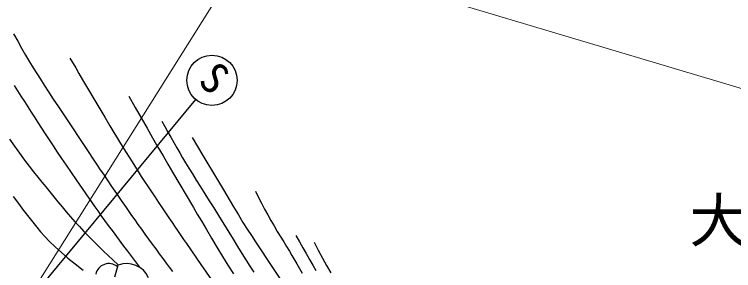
# Model space of a CAD drawing. Units: millimetres, scale not verified. Extents: x 40000 to 680000, y 20000 to 380000.
# Drawn here: x 408288 to 451328, y 297850 to 313156 of the extents above; entities that cross this region are included whole.
import ezdxf
from ezdxf.enums import TextEntityAlignment as Align

# ---------------------------------------------------------------- set-up
doc = ezdxf.new("R2010")
doc.units = ezdxf.units.MM
doc.header["$LTSCALE"] = 1000
for name, color, linetype, lineweight in [('M-BGD', 7, 'Continuous', 25), ('M-STR-HTXT', 7, 'Continuous', 13), ('M-STR-STRC', 7, 'Continuous', 25)]:
    doc.layers.add(name, color=color, linetype=linetype, lineweight=lineweight)
doc.layers.add('M-BMK-HTXT', color=7, linetype='Continuous')
doc.styles.add('ＭＳ ゴシック', font='')
doc.styles.get('ＭＳ ゴシック').set_extended_font_data('MS Gothic')

msp = doc.modelspace()

# ---------------------------------------------------------------- linework, layer by layer
at = {"layer": 'M-BGD'}
msp.add_line((414304, 297484), (414499, 298175), dxfattribs=at)
for points in [[(408242, 311998), (408486, 311556), (408724, 311133), (408958, 310726), (409192, 310329), (409416, 309958), (409630, 309616), (409845, 309280), (410074, 308927), (410330, 308535), (410615, 308100), (410921, 307637), (411243, 307151), (412664, 305019), (413051, 304439), (413243, 304154), (413430, 303875), (413612, 303605), (414102, 302880), (414391, 302453), (414673, 302041), (414970, 301612), (415302, 301140), (415487, 300879), (415683, 300605), (415888, 300321), (416098, 300029), (416313, 299734), (416529, 299437), (416744, 299142), (416957, 298852), (417165, 298571), (417365, 298302), (417557, 298047), (417742, 297804)], [(411613, 310545), (411957, 309959), (412155, 309621), (412370, 309255), (413406, 307505), (413703, 307008), (414009, 306502), (414646, 305452), (414982, 304905), (415330, 304345), (415693, 303772), (415884, 303478), (416082, 303173), (416286, 302862), (416495, 302547), (416705, 302231), (416916, 301915), (417125, 301604), (417531, 301002), (417723, 300716), (417906, 300446), (418082, 300188), (418251, 299941), (418417, 299700), (418581, 299462), (419452, 298205), (420077, 297297)], [(408278, 308909), (408480, 308589), (408682, 308271), (408885, 307952), (409088, 307636), (409288, 307325), (409490, 307012), (409698, 306693), (410139, 306017), (410370, 305665), (410608, 305304), (410854, 304933), (411110, 304552), (411386, 304145), (411682, 303713), (411982, 303278), (412928, 301910), (413102, 301661), (413277, 301412), (413470, 301142), (413683, 300850), (413904, 300549), (414132, 300243), (414825, 299314), (415059, 299001), (415533, 298372), (415772, 298055)], [(415141, 308262), (415517, 307603), (415878, 306972), (416226, 306368), (416560, 305788), (416881, 305233), (417187, 304706), (417478, 304209), (417758, 303734), (418999, 301629), (419236, 301229), (419497, 300790), (419786, 300302), (420093, 299781), (420413, 299242), (420740, 298700), (421067, 298170), (421401, 297652)], [(417113, 306778), (417291, 306450), (417467, 306129), (417643, 305812), (417821, 305498), (418002, 305184), (418180, 304877), (418356, 304580), (418536, 304280), (418728, 303966), (418938, 303624), (419169, 303253), (419417, 302859), (419945, 302025), (420216, 301593), (420497, 301142), (421374, 299721), (421648, 299281), (421904, 298875), (422148, 298490), (422385, 298120), (422619, 297757)], [(407991, 305712), (408297, 305279), (408597, 304858), (408889, 304457), (409169, 304082), (409432, 303741), (409682, 303429), (409923, 303136), (410163, 302848), (410406, 302553), (410651, 302253), (410894, 301954), (411139, 301657), (411387, 301361), (411643, 301067), (411907, 300773), (412177, 300481), (412452, 300189), (412732, 299900), (413016, 299611), (413304, 299323), (413597, 299037), (413894, 298752), (414196, 298468), (414502, 298185)], [(418927, 305799), (419250, 305266), (419569, 304736), (420502, 303179), (420806, 302670), (421403, 301663), (421691, 301184), (421969, 300730), (422228, 300318), (422472, 299940), (422711, 299576), (422955, 299207), (423492, 298396), (424374, 297072)], [(422721, 302590), (422899, 302226), (423080, 301870), (423264, 301520), (423450, 301178), (423636, 300843), (423827, 300515), (424022, 300193), (424405, 299576), (424582, 299283), (424744, 299009), (424894, 298753), (425185, 298250), (425341, 297984), (425506, 297706)], [(408214, 302284), (408531, 301856), (408843, 301447), (409392, 300740), (409623, 300446), (409852, 300170), (410103, 299891), (410399, 299589), (410736, 299267), (411100, 298938), (411494, 298599), (411925, 298245), (412395, 297872)], [(425137, 299945), (425343, 299575), (425546, 299215), (425746, 298862), (425943, 298517), (426139, 298177), (426331, 297848)], [(426220, 299553), (426474, 299067), (426723, 298600), (426971, 298148), (427219, 297708)]]:
    msp.add_lwpolyline(points, dxfattribs=at)
for centre, radius, start, end in [((413950, 297458), 811, 52.4288, 167.4753), ((415015, 296832), 1438, 24.4629, 111.021)]:
    msp.add_arc(centre, radius, start, end, dxfattribs=at)
at = {"layer": 'M-STR-HTXT'}
msp.add_line((423034, 318324), (408964, 295967), dxfattribs=at)
msp.add_lwpolyline([(389405, 333624), (422493, 317463), (515817, 289676)], dxfattribs=at)
at = {"layer": 'M-STR-STRC'}
msp.add_line((409059, 295930), (419153, 308065), dxfattribs=at)
msp.add_circle((420112, 309218), 1500, dxfattribs=at)

# ---------------------------------------------------------------- texts
at = {"layer": 'M-BMK-HTXT', "style": 'ＭＳ ゴシック'}
msp.add_text('大\u3000野', height=2566, dxfattribs=at).set_placement((453937, 298795), align=Align.BOTTOM_CENTER)
at = {"layer": 'M-STR-STRC', "style": 'ＭＳ ゴシック'}
msp.add_text('S', height=1833, rotation=320.186, dxfattribs=at).set_placement((419326, 308232), align=Align.BOTTOM_CENTER)

doc.saveas('drawing.dxf')
